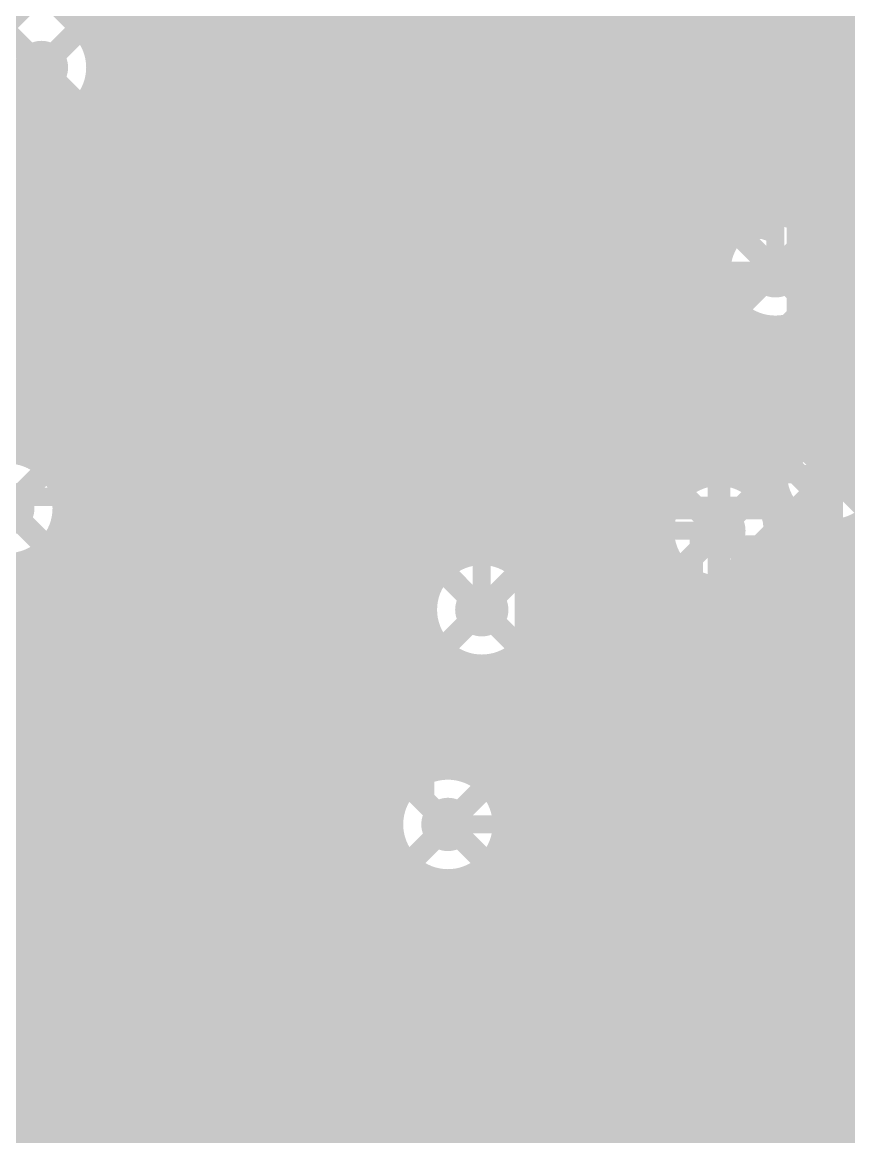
# Model space of a CAD drawing. Extents: x -11 to 221, y -93 to 178.
# Drawn here: x 156.12 to 165.42, y 64.56 to 77.09 of the extents above; entities that cross this region are included whole.
import ezdxf

# ---------------------------------------------------------------- set-up
doc = ezdxf.new("R2010")
doc.units = 0
doc.header["$MEASUREMENT"] = 0
doc.layers.get('0').update_dxf_attribs({"linetype": 'CONTINUOUS'})
for name, color, linetype in [('26-349-0_BOT', 7, 'CONTINUOUS'), ('26-349-0_DRD', 7, 'CONTINUOUS'), ('26-349-0_DRL', 2, 'CONTINUOUS'), ('26-349-0_IN1', 3, 'CONTINUOUS'), ('26-349-0_IN2', 5, 'CONTINUOUS'), ('26-349-0_SMT', 14, 'CONTINUOUS'), ('26-349-0_SPT', 9, 'CONTINUOUS'), ('26-349-0_SST', 12, 'CONTINUOUS'), ('26-349-0_TOP', 11, 'CONTINUOUS'), ('THRUHOLE_TAP', 15, 'CONTINUOUS')]:
    doc.layers.add(name, color=color, linetype=linetype)

# ---------------------------------------------------------------- blocks, each defined once
blk = doc.blocks.new('ROUND_78')
at = {"const_width": 0.29972}
blk.add_lwpolyline([(-0.14986, 0, 1), (0.14986, 0, 1)], format="xyb", close=True, dxfattribs=at)
blk = doc.blocks.new('ROUND_82')
at = {"const_width": 0.29972}
blk.add_lwpolyline([(-0.14986, 0, 1), (0.14986, 0, 1)], format="xyb", close=True, dxfattribs=at)
blk = doc.blocks.new('ROUND_102')
at = {"const_width": 0.10033}
blk.add_lwpolyline([(-0.050164, 0, 1), (0.050164, 0, 1)], format="xyb", close=True, dxfattribs=at)
blk = doc.blocks.new('RECTANGLE_3')
blk.add_solid([(0.4826, 0.4064), (0.4826, -0.4064), (-0.4826, 0.4064), (-0.4826, -0.4064)])
blk = doc.blocks.new('RECTANGLE_13')
blk.add_solid([(0.9017, 0.508), (0.9017, -0.508), (-0.9017, 0.508), (-0.9017, -0.508)])
blk = doc.blocks.new('OBLONG_23')
at = {"const_width": 0.2794}
blk.add_lwpolyline([(0.7493, 0), (-0.7493, 0)], dxfattribs=at)
at = {"const_width": 0.1397}
for points in [[(-0.81915, 0, 1), (-0.67945, 0, 1)], [(0.67945, 0, 1), (0.81915, 0, 1)]]:
    blk.add_lwpolyline(points, format="xyb", close=True, dxfattribs=at)
blk = doc.blocks.new('RECTANGLE_24')
blk.add_solid([(0.889, 0.1397), (0.889, -0.1397), (-0.889, 0.1397), (-0.889, -0.1397)])
blk = doc.blocks.new('OBLONG_65')
at = {"const_width": 0.2794}
blk.add_lwpolyline([(0, 0.7493), (0, -0.7493)], dxfattribs=at)
at = {"const_width": 0.1397}
for points in [[(-0.06985, 0.7493, 1), (0.06985, 0.7493, 1)], [(-0.06985, -0.7493, 1), (0.06985, -0.7493, 1)]]:
    blk.add_lwpolyline(points, format="xyb", close=True, dxfattribs=at)
blk = doc.blocks.new('ROUND_88')
at = {"const_width": 0.10033}
blk.add_lwpolyline([(-0.050164, 0, 1), (0.050164, 0, 1)], format="xyb", close=True, dxfattribs=at)

msp = doc.modelspace()

# ---------------------------------------------------------------- linework, layer by layer
at = {"layer": '26-349-0_BOT', "const_width": 0.2032}
for points in [[(156.337, 76.581), (148.463, 76.581), (145.161, 79.883), (104.14, 79.883), (103.886, 79.629), (94.615, 79.629)], [(166.8272, 76.6064), (160.1724, 76.6064), (159.385, 75.819), (149.225, 75.819)], [(166.116, 74.93), (148.971, 74.93)], [(149.479, 72.263), (149.987, 72.771), (159.893, 72.771), (161.417, 74.295), (164.592, 74.295)], [(166.37, 73.406), (166.243, 73.406), (165.989, 73.66), (161.417, 73.66), (160.02, 72.263), (152.527, 72.263), (152.4, 72.136)], [(165.227, 72.009), (162.052, 72.009), (161.798, 71.755), (156.08808, 71.755), (155.95854, 71.62546)], [(163.957, 71.374), (162.179, 71.374), (161.29, 70.485)], [(167.64, 69.85), (160.401, 69.85), (159.385, 70.866), (153.162, 70.866)], [(170.942, 69.85), (169.164, 68.072), (160.909, 68.072)]]:
    msp.add_lwpolyline(points, dxfattribs=at)
at = {"layer": '26-349-0_DRD', "const_width": 0.254}
for points in [[(157.607, 78.74), (155.067, 76.2)], [(157.607, 76.2), (155.067, 78.74)], [(157.607, 76.2), (157.607, 78.74)], [(157.607, 77.851), (155.067, 75.311)], [(157.607, 75.311), (155.067, 77.851)], [(157.607, 75.311), (157.607, 77.851)], [(160.274, 76.962), (160.274, 74.422)], [(162.814, 76.962), (160.274, 76.962)], [(162.814, 76.962), (160.274, 74.422)], [(162.814, 74.422), (160.274, 76.962)], [(162.814, 74.422), (162.814, 76.962)], [(155.067, 76.2), (157.607, 76.2)], [(164.846, 76.2), (164.846, 73.66)], [(167.386, 76.2), (164.846, 76.2)], [(167.386, 76.2), (164.846, 73.66)], [(167.386, 73.66), (164.846, 76.2)], [(163.322, 75.565), (163.322, 73.025)], [(165.862, 75.565), (163.322, 75.565)], [(165.862, 75.565), (163.322, 73.025)], [(165.862, 73.025), (163.322, 75.565)], [(155.067, 75.311), (157.607, 75.311)], [(165.1, 74.676), (165.1, 72.136)], [(167.64, 74.676), (165.1, 74.676)], [(167.64, 74.676), (165.1, 72.136)], [(167.64, 72.136), (165.1, 74.676)], [(160.274, 74.422), (162.814, 74.422)], [(162.687, 74.168), (162.687, 71.628)], [(165.227, 74.168), (162.687, 74.168)], [(165.227, 74.168), (162.687, 71.628)], [(165.227, 71.628), (162.687, 74.168)], [(162.687, 74.168), (162.687, 71.628)], [(165.227, 74.168), (162.687, 74.168)], [(165.227, 74.168), (162.687, 71.628)], [(165.227, 71.628), (162.687, 74.168)], [(165.227, 71.628), (165.227, 74.168)], [(165.227, 71.628), (165.227, 74.168)], [(164.846, 73.66), (167.386, 73.66)], [(163.957, 73.279), (163.957, 70.739)], [(166.497, 73.279), (163.957, 73.279)], [(166.497, 73.279), (163.957, 70.739)], [(166.497, 70.739), (163.957, 73.279)], [(163.322, 73.025), (165.862, 73.025)], [(157.22854, 72.89546), (154.68854, 72.89546)], [(157.22854, 72.89546), (154.68854, 70.35546)], [(157.22854, 70.35546), (154.68854, 72.89546)], [(157.22854, 70.35546), (157.22854, 72.89546)], [(162.687, 72.644), (162.687, 70.104)], [(165.227, 72.644), (162.687, 72.644)], [(165.227, 72.644), (162.687, 70.104)], [(165.227, 70.104), (162.687, 72.644)], [(165.227, 70.104), (165.227, 72.644)], [(165.1, 72.136), (167.64, 72.136)], [(160.02, 71.755), (160.02, 69.215)], [(162.56, 71.755), (160.02, 71.755)], [(162.56, 71.755), (160.02, 69.215)], [(162.56, 69.215), (160.02, 71.755)], [(162.56, 69.215), (162.56, 71.755)], [(162.687, 71.628), (165.227, 71.628)], [(162.687, 71.628), (165.227, 71.628)], [(163.957, 70.739), (166.497, 70.739)], [(162.4838, 70.4088), (162.4838, 67.8688)], [(165.0238, 70.4088), (162.4838, 70.4088)], [(165.0238, 70.4088), (162.4838, 67.8688)], [(165.0238, 67.8688), (162.4838, 70.4088)], [(162.4838, 70.4088), (162.4838, 67.8688)], [(165.0238, 70.4088), (162.4838, 70.4088)], [(165.0238, 70.4088), (162.4838, 67.8688)], [(165.0238, 67.8688), (162.4838, 70.4088)], [(165.0238, 67.8688), (165.0238, 70.4088)], [(165.0238, 67.8688), (165.0238, 70.4088)], [(154.68854, 70.35546), (157.22854, 70.35546)], [(162.687, 70.104), (165.227, 70.104)], [(159.639, 69.342), (159.639, 66.802)], [(162.179, 69.342), (159.639, 69.342)], [(162.179, 69.342), (159.639, 66.802)], [(162.179, 66.802), (159.639, 69.342)], [(162.179, 66.802), (162.179, 69.342)], [(160.02, 69.215), (162.56, 69.215)], [(156.845, 68.199), (156.845, 65.659)], [(159.385, 68.199), (156.845, 68.199)], [(159.385, 68.199), (156.845, 65.659)], [(159.385, 65.659), (156.845, 68.199)], [(159.385, 65.659), (159.385, 68.199)], [(162.4838, 67.8688), (165.0238, 67.8688)], [(162.4838, 67.8688), (165.0238, 67.8688)], [(159.639, 66.802), (162.179, 66.802)], [(163.83, 66.802), (163.83, 64.262)], [(166.37, 66.802), (163.83, 66.802)], [(166.37, 66.802), (163.83, 64.262)], [(166.37, 64.262), (163.83, 66.802)], [(163.83, 66.802), (163.83, 64.262)], [(166.37, 66.802), (163.83, 66.802)], [(166.37, 66.802), (163.83, 64.262)], [(166.37, 64.262), (163.83, 66.802)], [(156.845, 65.659), (159.385, 65.659)], [(158.3055, 65.3415), (155.7655, 65.3415)], [(158.3055, 65.3415), (155.7655, 62.8015)], [(158.3055, 62.8015), (155.7655, 65.3415)], [(158.3055, 62.8015), (158.3055, 65.3415)], [(158.242, 64.897), (158.242, 62.357)], [(160.782, 64.897), (158.242, 64.897)], [(160.782, 64.897), (158.242, 62.357)], [(160.782, 62.357), (158.242, 64.897)], [(160.782, 62.357), (160.782, 64.897)]]:
    msp.add_lwpolyline(points, dxfattribs=at)
at = {"layer": '26-349-0_IN1', "const_width": 0.254}
for points in [[(158.0388, 83.82), (158.0388, 65.024)], [(158.2674, 83.82), (158.2674, 65.024)], [(159.8676, 83.82), (159.8676, 65.024)], [(160.0962, 83.82), (160.0962, 65.024)], [(160.3248, 83.82), (160.3248, 68.51142)], [(160.5534, 83.82), (160.5534, 68.71208)], [(160.782, 83.82), (160.782, 71.01078)], [(161.0106, 83.82), (161.0106, 71.16064)], [(161.2392, 83.82), (161.2392, 71.21398)], [(161.4678, 83.82), (161.4678, 71.19366)], [(161.6964, 83.82), (161.6964, 71.09206)], [(161.925, 83.82), (161.925, 70.84822)], [(162.1536, 83.82), (162.1536, 65.024)], [(162.3822, 83.82), (162.3822, 65.024)], [(162.6108, 83.82), (162.6108, 65.024)], [(162.8394, 83.82), (162.8394, 65.024)], [(163.068, 83.82), (163.068, 69.3928)], [(163.2966, 83.82), (163.2966, 73.21296)], [(163.5252, 83.82), (163.5252, 73.48728)], [(163.7538, 83.82), (163.7538, 73.59904)], [(163.9824, 83.82), (163.9824, 74.69886)], [(164.211, 83.82), (164.211, 74.91984)], [(164.4396, 83.82), (164.4396, 75.01128)], [(164.6682, 83.82), (164.6682, 75.02144)], [(164.8968, 83.82), (164.8968, 74.96048)], [(164.973, 83.82), (164.973, 74.91984)], [(158.496, 79.26578), (158.496, 65.024)], [(159.639, 79.10322), (159.639, 65.024)], [(158.7246, 79.0194), (158.7246, 65.024)], [(159.4104, 78.95336), (159.4104, 65.024)], [(158.9532, 78.9178), (158.9532, 65.024)], [(159.1818, 78.90002), (159.1818, 65.024)], [(157.8102, 78.04658), (157.8102, 65.024)], [(157.5816, 77.84592), (157.5816, 65.024)], [(157.1244, 77.7621), (157.1244, 65.024)], [(157.353, 77.76464), (157.353, 65.024)], [(164.973, 77.1398), (156.98978, 77.1398)], [(164.973, 76.9112), (156.98978, 76.9112)], [(164.973, 76.6826), (157.0609, 76.6826)], [(164.973, 76.454), (157.05582, 76.454)], [(164.973, 76.2254), (156.97708, 76.2254)], [(156.8958, 76.10856), (156.8958, 65.024)], [(156.6672, 75.92822), (156.6672, 71.8058)], [(164.973, 75.9968), (156.77642, 75.9968)], [(156.21, 75.85964), (156.21, 72.31126)], [(156.4386, 75.8571), (156.4386, 72.17664)], [(164.973, 75.7682), (149.95398, 75.7682)], [(164.973, 75.5396), (149.90064, 75.5396)], [(164.973, 75.311), (149.75078, 75.311)], [(164.973, 75.0824), (149.68728, 75.0824)], [(164.11956, 74.8538), (149.69744, 74.8538)], [(163.93922, 74.6252), (149.91842, 74.6252)], [(163.8681, 74.3966), (150.11908, 74.3966)], [(163.87064, 74.168), (150.19782, 74.168)], [(163.95192, 73.9394), (150.2029, 73.9394)], [(163.9824, 73.89114), (163.9824, 73.62952)], [(164.15258, 73.7108), (150.13178, 73.7108)], [(164.211, 73.67016), (164.211, 73.5838)], [(164.973, 73.67016), (164.973, 72.6948)], [(164.4396, 73.57872), (164.4396, 73.44664)], [(164.6682, 73.56602), (164.6682, 73.06818)], [(164.8968, 73.62952), (164.8968, 72.66178)], [(163.51758, 73.4822), (150.13178, 73.4822)], [(164.973, 73.4822), (164.39642, 73.4822)], [(163.31692, 73.2536), (150.2029, 73.2536)], [(164.973, 73.2536), (164.59708, 73.2536)], [(163.23564, 73.025), (150.19782, 73.025)], [(164.973, 73.025), (164.67582, 73.025)], [(163.2331, 72.7964), (152.71496, 72.7964)], [(164.973, 72.7964), (164.6809, 72.7964)], [(164.6682, 72.72528), (164.6682, 72.48144)], [(163.30422, 72.5678), (152.98928, 72.5678)], [(163.2966, 72.58304), (163.2966, 71.68896)], [(164.75456, 72.5678), (164.60978, 72.5678)], [(163.48456, 72.3392), (156.11856, 72.3392)], [(163.5252, 72.30618), (163.5252, 71.96328)], [(164.57422, 72.3392), (164.42944, 72.3392)], [(164.4396, 72.34682), (164.4396, 71.92264)], [(163.7538, 72.19442), (163.7538, 72.07504)], [(163.9824, 72.16648), (163.9824, 72.10552)], [(164.211, 72.2122), (164.211, 72.0598)], [(164.5031, 72.1106), (156.50464, 72.1106)], [(163.43122, 71.882), (156.64434, 71.882)], [(164.50564, 71.882), (164.48278, 71.882)], [(163.28136, 71.6534), (156.69006, 71.6534)], [(163.22802, 71.4248), (156.66212, 71.4248)], [(156.6672, 71.44258), (156.6672, 65.024)], [(164.78758, 71.4248), (164.68598, 71.4248)], [(164.8968, 71.35622), (164.8968, 66.23304)], [(164.973, 71.3232), (164.973, 66.25082)], [(161.11728, 71.1962), (156.55036, 71.1962)], [(163.2458, 71.1962), (161.46018, 71.1962)], [(164.973, 71.1962), (164.66566, 71.1962)], [(164.6682, 71.20128), (164.6682, 66.12128)], [(156.4386, 71.07428), (156.4386, 65.024)], [(163.2966, 71.05904), (163.2966, 69.7103)], [(156.21, 70.93712), (156.21, 65.024)], [(160.73882, 70.9676), (156.27858, 70.9676)], [(163.3474, 70.9676), (161.83864, 70.9676)], [(164.973, 70.9676), (164.56406, 70.9676)], [(163.5252, 70.78218), (163.5252, 69.83222)], [(164.4396, 70.82282), (164.4396, 69.3928)], [(160.6042, 70.739), (153.88082, 70.739)], [(163.59378, 70.739), (161.9758, 70.739)], [(163.7538, 70.67042), (163.7538, 69.87032)], [(164.211, 70.6882), (164.211, 69.7103)], [(164.973, 70.739), (164.32022, 70.739)], [(163.9824, 70.64248), (163.9824, 69.83222)], [(160.55848, 70.5104), (153.80208, 70.5104)], [(164.973, 70.5104), (162.02152, 70.5104)], [(160.58642, 70.2818), (153.60142, 70.2818)], [(164.973, 70.2818), (161.99104, 70.2818)], [(160.69818, 70.0532), (148.463, 70.0532)], [(164.973, 70.0532), (161.87928, 70.0532)], [(161.925, 70.12178), (161.925, 65.024)], [(160.782, 69.95922), (160.782, 68.79082)], [(160.97504, 69.8246), (148.463, 69.8246)], [(161.0106, 69.80936), (161.0106, 68.7959)], [(163.4998, 69.8246), (161.60496, 69.8246)], [(161.6964, 69.8754), (161.6964, 65.024)], [(164.973, 69.8246), (164.0078, 69.8246)], [(161.2392, 69.75602), (161.2392, 68.72478)], [(161.4678, 69.7738), (161.4678, 68.54444)], [(163.1823, 69.596), (148.463, 69.596)], [(164.973, 69.596), (164.3253, 69.596)], [(163.05784, 69.3674), (148.463, 69.3674)], [(164.973, 69.3674), (164.44722, 69.3674)], [(163.02228, 69.1388), (148.463, 69.1388)], [(164.973, 69.1388), (164.48532, 69.1388)], [(163.05784, 68.9102), (148.463, 68.9102)], [(164.973, 68.9102), (164.44722, 68.9102)], [(163.068, 68.8848), (163.068, 65.024)], [(164.4396, 68.8848), (164.4396, 65.84696)], [(160.50514, 68.6816), (148.463, 68.6816)], [(163.1823, 68.6816), (161.31286, 68.6816)], [(164.973, 68.6816), (164.3253, 68.6816)], [(163.2966, 68.5673), (163.2966, 65.024)], [(164.211, 68.5673), (164.211, 65.024)], [(160.28416, 68.453), (148.463, 68.453)], [(163.4998, 68.453), (161.53384, 68.453)], [(163.5252, 68.44284), (163.5252, 65.024)], [(163.7538, 68.40728), (163.7538, 65.024)], [(163.9824, 68.44284), (163.9824, 65.024)], [(164.973, 68.453), (164.0078, 68.453)], [(160.19272, 68.2244), (152.51938, 68.2244)], [(164.973, 68.2244), (161.62528, 68.2244)], [(160.18002, 67.9958), (152.68448, 67.9958)], [(164.973, 67.9958), (161.63544, 67.9958)], [(160.24352, 67.7672), (152.74544, 67.7672)], [(164.973, 67.7672), (161.57448, 67.7672)], [(160.40862, 67.5386), (152.73528, 67.5386)], [(160.3248, 67.63258), (160.3248, 65.024)], [(164.973, 67.5386), (161.40938, 67.5386)], [(161.4678, 67.59956), (161.4678, 65.024)], [(160.5534, 67.43192), (160.5534, 65.024)], [(161.2392, 67.41922), (161.2392, 65.024)], [(164.973, 67.31), (152.64384, 67.31)], [(160.782, 67.35064), (160.782, 65.024)], [(161.0106, 67.3481), (161.0106, 65.024)], [(164.973, 67.0814), (152.42286, 67.0814)], [(164.973, 66.8528), (151.638, 66.8528)], [(164.973, 66.6242), (151.9555, 66.6242)], [(164.973, 66.3956), (152.07742, 66.3956)], [(164.73678, 66.167), (152.11552, 66.167)], [(164.4904, 65.9384), (152.07742, 65.9384)], [(164.3888, 65.7098), (151.9555, 65.7098)], [(164.37102, 65.4812), (151.638, 65.4812)], [(164.42436, 65.2526), (148.463, 65.2526)], [(164.4396, 65.21704), (164.4396, 65.024)], [(164.57422, 65.024), (148.463, 65.024)]]:
    msp.add_lwpolyline(points, dxfattribs=at)
for points in [[(156.91866, 77.0255, 0.1645932), (157.06906, 77.47)], [(157.06852, 76.581, 0.1645931), (156.91823, 77.02517)], [(155.60548, 76.581, 0.4142136), (156.337, 75.84948)], [(156.337, 75.84948, 0.4142136), (157.06852, 76.581)], [(164.592, 75.02652, 0.4142136), (163.86048, 74.295)], [(164.973, 74.91984, 0.1377521), (164.592, 75.02684)], [(163.86048, 74.295, 0.4142136), (164.592, 73.56348)], [(164.592, 73.56348, 0.1377513), (164.97283, 73.67043)], [(163.957, 73.62952, 0.4142136), (163.22548, 72.898)], [(164.68852, 72.898, 0.4142136), (163.957, 73.62952)], [(163.22548, 72.898, 0.4142136), (163.957, 72.16648)], [(163.957, 72.16648, 0.4142136), (164.68852, 72.898)], [(164.973, 72.6948, 0.3137501), (164.49548, 72.009)], [(156.69006, 71.62546, 0.4142136), (155.95854, 72.35698)], [(163.957, 72.10552, 0.4142136), (163.22548, 71.374)], [(164.51326, 71.84898, 0.2194371), (163.957, 72.10546)], [(164.49548, 72.009, 0.055194), (164.5132, 71.84897)], [(155.95854, 70.89394, 0.4142136), (156.69006, 71.62546)], [(164.67074, 71.53402, 0.1280292), (164.97295, 71.32307)], [(164.68852, 71.374, 0.0551935), (164.6708, 71.53403)], [(163.22548, 71.374, 0.4142136), (163.957, 70.64248)], [(163.957, 70.64248, 0.4142136), (164.68852, 71.374)], [(161.29, 71.21652, 0.4142136), (160.55848, 70.485)], [(162.02152, 70.485, 0.4142136), (161.29, 71.21652)], [(160.55848, 70.485, 0.4142136), (161.29, 69.75348)], [(161.29, 69.75348, 0.4142136), (162.02152, 70.485)], [(163.7538, 69.87032, 0.4142136), (163.02228, 69.1388)], [(163.7538, 69.87032, 0.4142136), (163.02228, 69.1388)], [(164.48532, 69.1388, 0.4142136), (163.7538, 69.87032)], [(164.48532, 69.1388, 0.4142136), (163.7538, 69.87032)], [(163.02228, 69.1388, 0.4142136), (163.7538, 68.40728)], [(163.02228, 69.1388, 0.4142136), (163.7538, 68.40728)], [(163.7538, 68.40728, 0.4142136), (164.48532, 69.1388)], [(163.7538, 68.40728, 0.4142136), (164.48532, 69.1388)], [(160.909, 68.80352, 0.4142136), (160.17748, 68.072)], [(161.64052, 68.072, 0.4142136), (160.909, 68.80352)], [(160.17748, 68.072, 0.4142136), (160.909, 67.34048)], [(160.909, 67.34048, 0.4142136), (161.64052, 68.072)], [(164.973, 66.25082, 0.3638746), (164.37102, 65.532)], [(164.973, 66.25082, 0.3638746), (164.37102, 65.532)], [(164.36848, 65.532, 0.1944463), (164.57392, 65.02371)], [(164.36848, 65.532, 0.1944463), (164.57392, 65.02371)]]:
    msp.add_lwpolyline(points, format="xyb", dxfattribs=at)
at = {"layer": '26-349-0_IN2', "const_width": 0.254}
for points in [[(162.5346, 112.141), (162.5346, 52.959)], [(162.7632, 112.141), (162.7632, 52.959)], [(162.9918, 112.141), (162.9918, 52.959)], [(163.2204, 112.141), (163.2204, 52.959)], [(163.449, 112.141), (163.449, 71.74484)], [(163.6776, 112.141), (163.6776, 71.93788)], [(165.2778, 99.7966), (165.2778, 72.63638)], [(165.5064, 99.62642), (165.5064, 75.08748)], [(162.306, 99.43592), (162.306, 52.959)], [(162.0774, 99.22002), (162.0774, 76.02728)], [(161.8488, 99.14636), (161.8488, 76.24318)], [(160.4772, 95.12554), (160.4772, 68.5292)], [(160.2486, 94.87408), (160.2486, 52.959)], [(160.02, 94.7166), (160.02, 63.99784)], [(161.6202, 93.50502), (161.6202, 76.31684)], [(160.7058, 93.3958), (160.7058, 70.72122)], [(160.9344, 93.27388), (160.9344, 75.84948)], [(161.163, 93.25102), (161.163, 76.19238)], [(161.3916, 93.31452), (161.3916, 76.3016)], [(158.4198, 88.82126), (158.4198, 67.48018)], [(157.9626, 88.65108), (157.9626, 67.5386)], [(158.1912, 88.6841), (158.1912, 67.55384)], [(165.0492, 82.56778), (165.0492, 74.7268)], [(163.9062, 82.5119), (163.9062, 72.00138)], [(159.7914, 82.1944), (159.7914, 64.19088)], [(164.1348, 82.26806), (164.1348, 74.7268)], [(164.3634, 82.1817), (164.3634, 74.88174)], [(164.592, 82.18678), (164.592, 74.92492)], [(164.8206, 82.2833), (164.8206, 74.88174)], [(158.6484, 79.2226), (158.6484, 67.26428)], [(158.877, 79.05242), (158.877, 52.959)], [(159.5628, 79.16926), (159.5628, 64.25438)], [(159.1056, 78.99908), (159.1056, 64.10706)], [(159.3342, 79.0321), (159.3342, 64.23152)], [(157.734, 78.11262), (157.734, 67.42938)], [(157.5054, 77.92212), (157.5054, 67.08648)], [(157.0482, 77.88148), (157.0482, 52.959)], [(157.2768, 77.85862), (157.2768, 52.959)], [(156.8196, 77.0636), (156.8196, 76.98486)], [(166.49192, 77.1398), (156.87294, 77.1398)], [(166.27602, 76.9112), (156.87294, 76.9112)], [(166.20236, 76.6826), (156.9593, 76.6826)], [(166.21506, 76.454), (156.95422, 76.454)], [(156.8196, 76.1746), (156.8196, 52.959)], [(161.20872, 76.2254), (156.8577, 76.2254)], [(166.32428, 76.2254), (161.87928, 76.2254)], [(156.10078, 75.9968), (149.82952, 75.9968)], [(156.1338, 75.9841), (156.1338, 72.22998)], [(156.3624, 75.95108), (156.3624, 72.10806)], [(160.99282, 75.9968), (156.57322, 75.9968)], [(156.591, 76.00442), (156.591, 52.959)], [(166.66718, 75.9968), (162.09518, 75.9968)], [(160.91916, 75.7682), (149.85238, 75.7682)], [(174.117, 75.7682), (162.16884, 75.7682)], [(160.93186, 75.5396), (149.78888, 75.5396)], [(165.95598, 75.5396), (162.1536, 75.5396)], [(160.9344, 75.53198), (160.9344, 71.0057)], [(161.04108, 75.311), (149.59584, 75.311)], [(165.61308, 75.311), (162.04438, 75.311)], [(162.0774, 75.35672), (162.0774, 52.959)], [(161.163, 75.18908), (161.163, 71.10222)], [(161.38398, 75.0824), (149.5806, 75.0824)], [(161.3916, 75.07986), (161.3916, 71.1073)], [(161.6202, 75.06716), (161.6202, 71.02094)], [(165.50386, 75.0824), (161.70148, 75.0824)], [(161.8488, 75.14082), (161.8488, 70.77456)], [(164.2999, 74.8538), (149.59584, 74.8538)], [(165.49116, 74.8538), (164.88156, 74.8538)], [(165.5064, 74.76998), (165.5064, 72.57288)], [(164.05606, 74.6252), (149.71522, 74.6252)], [(165.56482, 74.6252), (165.12794, 74.6252)], [(163.9697, 74.3966), (149.9997, 74.3966)], [(165.78072, 74.3966), (165.2143, 74.3966)], [(163.97478, 74.168), (150.09622, 74.168)], [(174.117, 74.168), (165.20922, 74.168)], [(164.0713, 73.9394), (150.1013, 73.9394)], [(166.03472, 73.9394), (165.1127, 73.9394)], [(164.1348, 73.86066), (164.1348, 71.97852)], [(165.0492, 73.86066), (165.0492, 72.61352)], [(164.35578, 73.7108), (150.01494, 73.7108)], [(164.3634, 73.70826), (164.3634, 71.85406)], [(164.592, 73.66508), (164.592, 56.72836)], [(164.8206, 73.70826), (164.8206, 72.48906)], [(165.81882, 73.7108), (164.82822, 73.7108)], [(165.74516, 73.4822), (150.01494, 73.4822)], [(165.75786, 73.2536), (150.1013, 73.2536)], [(165.86708, 73.025), (150.09622, 73.025)], [(166.20998, 72.7964), (149.9997, 72.7964)], [(164.9349, 72.5678), (152.8572, 72.5678)], [(174.117, 72.5678), (165.51656, 72.5678)], [(164.69106, 72.3392), (152.9969, 72.3392)], [(164.6047, 72.1106), (156.35986, 72.1106)], [(163.58362, 71.882), (156.53258, 71.882)], [(164.60978, 71.882), (164.32784, 71.882)], [(163.39312, 71.6534), (156.58846, 71.6534)], [(164.7063, 71.6534), (164.52088, 71.6534)], [(163.32962, 71.4248), (156.55544, 71.4248)], [(164.99078, 71.4248), (164.58438, 71.4248)], [(164.8206, 71.5264), (164.8206, 52.959)], [(165.0492, 71.40448), (165.0492, 52.959)], [(174.117, 71.4248), (165.46322, 71.4248)], [(165.5064, 71.44512), (165.5064, 52.959)], [(165.2778, 71.38162), (165.2778, 52.959)], [(163.35248, 71.1962), (156.41828, 71.1962)], [(174.117, 71.1962), (164.56152, 71.1962)], [(156.3624, 71.14286), (156.3624, 52.959)], [(160.8836, 70.9676), (154.25928, 70.9676)], [(156.1338, 71.02094), (156.1338, 52.959)], [(163.4744, 70.9676), (161.69386, 70.9676)], [(163.449, 71.00062), (163.449, 56.67502)], [(174.117, 70.9676), (164.43706, 70.9676)], [(163.6776, 70.81012), (163.6776, 56.9595)], [(164.3634, 70.8914), (164.3634, 56.97474)], [(160.71342, 70.739), (153.77922, 70.739)], [(174.117, 70.739), (161.86658, 70.739)], [(163.9062, 70.74662), (163.9062, 57.05602)], [(164.1348, 70.76948), (164.1348, 57.0611)], [(160.66008, 70.5104), (153.6827, 70.5104)], [(174.117, 70.5104), (161.91992, 70.5104)], [(160.6931, 70.2818), (153.39822, 70.2818)], [(167.18026, 70.2818), (161.8869, 70.2818)], [(160.7058, 70.24878), (160.7058, 68.6689)], [(161.8488, 70.1929), (161.8488, 52.959)], [(160.83026, 70.0532), (148.05152, 70.0532)], [(167.0431, 70.0532), (161.7472, 70.0532)], [(160.9344, 69.9643), (160.9344, 68.70192)], [(161.6202, 69.94906), (161.6202, 52.959)], [(167.01008, 69.8246), (147.92706, 69.8246)], [(161.163, 69.86778), (161.163, 68.64858)], [(161.3916, 69.8627), (161.3916, 68.47586)], [(167.06342, 69.596), (76.77658, 69.596)], [(167.2336, 69.3674), (81.61528, 69.3674)], [(174.117, 69.1388), (81.83118, 69.1388)], [(174.117, 68.9102), (81.90484, 68.9102)], [(160.74898, 68.6816), (81.8896, 68.6816)], [(174.117, 68.6816), (161.06648, 68.6816)], [(160.40608, 68.453), (81.78038, 68.453)], [(174.117, 68.453), (161.40938, 68.453)], [(160.29686, 68.2244), (152.35428, 68.2244)], [(174.117, 68.2244), (161.5186, 68.2244)], [(160.28416, 67.9958), (152.57018, 67.9958)], [(174.117, 67.9958), (161.53384, 67.9958)], [(160.35782, 67.7672), (152.64384, 67.7672)], [(161.3916, 67.6656), (161.3916, 52.959)], [(174.117, 67.7672), (161.46018, 67.7672)], [(157.95498, 67.5386), (152.6286, 67.5386)], [(160.57372, 67.5386), (158.27248, 67.5386)], [(160.4772, 67.61226), (160.4772, 52.959)], [(174.117, 67.5386), (161.24428, 67.5386)], [(160.7058, 67.4751), (160.7058, 52.959)], [(160.9344, 67.44208), (160.9344, 52.959)], [(161.163, 67.49542), (161.163, 52.959)], [(157.61208, 67.31), (152.51938, 67.31)], [(174.117, 67.31), (158.61538, 67.31)], [(157.50286, 67.0814), (152.17648, 67.0814)], [(174.117, 67.0814), (158.7246, 67.0814)], [(157.49016, 66.8528), (149.46884, 66.8528)], [(157.5054, 66.76898), (157.5054, 52.959)], [(174.117, 66.8528), (158.73984, 66.8528)], [(157.56382, 66.6242), (151.8158, 66.6242)], [(158.6484, 66.59372), (158.6484, 52.959)], [(174.117, 66.6242), (158.66618, 66.6242)], [(157.77972, 66.3956), (151.97074, 66.3956)], [(157.734, 66.42608), (157.734, 52.959)], [(174.117, 66.3956), (158.45028, 66.3956)], [(157.9626, 66.31686), (157.9626, 52.959)], [(158.1912, 66.30416), (158.1912, 52.959)], [(158.4198, 66.37782), (158.4198, 52.959)], [(174.117, 66.167), (152.01392, 66.167)], [(174.117, 65.9384), (151.97074, 65.9384)], [(174.117, 65.7098), (151.8158, 65.7098)], [(174.117, 65.4812), (140.18514, 65.4812)], [(167.2336, 65.2526), (140.29944, 65.2526)], [(167.06342, 65.024), (140.36802, 65.024)], [(167.01008, 64.7954), (140.39088, 64.7954)], [(167.0431, 64.5668), (140.37564, 64.5668)]]:
    msp.add_lwpolyline(points, dxfattribs=at)
for points in [[(156.78404, 77.0255, 0.198172), (156.96742, 77.47)], [(156.96692, 76.581, 0.198172), (156.78369, 77.02515)], [(155.70708, 76.581, 0.4142136), (156.337, 75.95108)], [(156.337, 75.95108, 0.4142136), (156.96692, 76.581)], [(161.544, 76.32192, 0.4142136), (160.91408, 75.692)], [(162.17392, 75.692, 0.4142136), (161.544, 76.32192)], [(160.91408, 75.692, 0.4142136), (161.544, 75.06208)], [(161.544, 75.06208, 0.4142136), (162.17392, 75.692)], [(166.116, 75.55992, 0.4142136), (165.48608, 74.93)], [(164.592, 74.92492, 0.4142136), (163.96208, 74.295)], [(165.22192, 74.295, 0.4142136), (164.592, 74.92492)], [(165.48608, 74.93, 0.4142136), (166.116, 74.30008)], [(163.96208, 74.295, 0.4142136), (164.592, 73.66508)], [(164.592, 73.66508, 0.4142136), (165.22192, 74.295)], [(165.227, 72.63892, 0.4142136), (164.59708, 72.009)], [(165.85692, 72.009, 0.4142136), (165.227, 72.63892)], [(156.58846, 71.62546, 0.4142136), (155.95854, 72.25538)], [(163.957, 72.00392, 0.4142136), (163.32708, 71.374)], [(164.58692, 71.374, 0.4142136), (163.957, 72.00392)], [(164.59708, 72.009, 0.4142136), (165.227, 71.37908)], [(165.227, 71.37908, 0.4142136), (165.85692, 72.009)], [(155.95854, 70.99554, 0.4142136), (156.58846, 71.62546)], [(163.32708, 71.374, 0.4142136), (163.957, 70.74408)], [(163.957, 70.74408, 0.4142136), (164.58692, 71.374)], [(161.29, 71.11492, 0.4142136), (160.66008, 70.485)], [(161.91992, 70.485, 0.4142136), (161.29, 71.11492)], [(160.66008, 70.485, 0.4142136), (161.29, 69.85508)], [(161.29, 69.85508, 0.4142136), (161.91992, 70.485)], [(160.909, 68.70192, 0.4142136), (160.27908, 68.072)], [(161.53892, 68.072, 0.4142136), (160.909, 68.70192)], [(160.27908, 68.072, 0.4142136), (160.909, 67.44208)], [(160.909, 67.44208, 0.4142136), (161.53892, 68.072)], [(158.115, 67.55892, 0.4142136), (157.48508, 66.929)], [(158.74492, 66.929, 0.4142136), (158.115, 67.55892)], [(157.48508, 66.929, 0.4142136), (158.115, 66.29908)], [(158.115, 66.29908, 0.4142136), (158.74492, 66.929)]]:
    msp.add_lwpolyline(points, format="xyb", dxfattribs=at)
at = {"layer": '26-349-0_SST', "const_width": 0.1524}
for points in [[(156.4513, 79.4512), (148.7043, 79.4512), (148.7043, 70.5612), (157.5943, 70.5612), (157.5943, 78.3082), (156.4513, 79.4512)], [(163.3855, 75.3745), (163.3855, 78.2955), (161.7472, 78.2955), (161.7472, 75.3745), (163.3855, 75.3745)], [(164.14242, 76.55306), (164.14242, 76.90866), (164.31006, 76.96708), (164.48024, 76.96708), (164.65042, 76.90866), (164.65042, 76.55306), (164.48024, 76.4921), (164.31006, 76.4921), (163.63442, 76.73086)], [(163.80206, 76.12888), (163.63442, 76.0095), (163.63442, 75.77328), (163.80206, 75.6539), (163.97224, 75.6539), (164.31006, 75.89266), (164.65042, 75.6539), (164.65042, 76.12888)], [(161.7345, 75.1205), (161.7345, 72.1995), (163.3728, 72.1995), (163.3728, 75.1205), (161.7345, 75.1205)], [(163.77158, 74.25436), (163.6014, 74.31532), (163.6014, 74.67092), (163.77158, 74.72934), (164.44976, 74.72934), (164.6174, 74.67092), (164.6174, 74.31532), (164.44976, 74.25436)], [(164.1094, 73.83272), (164.1094, 73.47712), (163.94176, 73.41616), (163.77158, 73.41616), (163.6014, 73.47712), (163.6014, 73.83272), (163.77158, 73.89114), (163.94176, 73.89114), (164.6174, 73.65492)], [(163.77158, 73.05294), (163.6014, 72.93356), (163.6014, 72.69734), (163.77158, 72.57796), (163.94176, 72.57796), (164.27958, 72.81672), (164.6174, 72.57796), (164.6174, 73.05294)], [(161.7345, 71.3105), (161.7345, 68.3895), (163.3728, 68.3895), (163.3728, 71.3105), (161.7345, 71.3105)], [(163.703, 71.247), (166.497, 71.247), (166.497, 65.913), (163.703, 65.913), (163.703, 71.247)], [(161.99358, 67.26936), (161.8234, 67.33032), (161.8234, 67.68592), (161.99358, 67.74434), (162.67176, 67.74434), (162.8394, 67.68592), (162.8394, 67.33032), (162.67176, 67.26936)], [(156.21, 67.6148), (156.21, 64.6938), (157.8483, 64.6938), (157.8483, 67.6148), (156.21, 67.6148)], [(162.3314, 66.84772), (162.3314, 66.49212), (162.16376, 66.43116), (161.99358, 66.43116), (161.8234, 66.49212), (161.8234, 66.84772), (161.99358, 66.90614), (162.16376, 66.90614), (162.8394, 66.66992)], [(162.3314, 66.00952), (162.3314, 65.65392), (162.16376, 65.59296), (161.99358, 65.59296), (161.8234, 65.65392), (161.8234, 66.00952), (161.99358, 66.06794), (162.16376, 66.06794), (162.8394, 65.83172)], [(164.4777, 64.99098), (164.31006, 65.0494), (164.31006, 65.405), (164.4777, 65.46596), (165.15588, 65.46596), (165.32606, 65.405), (165.32606, 65.0494), (165.15588, 64.99098)], [(164.81806, 64.5668), (164.81806, 64.2112), (164.64788, 64.15278), (164.4777, 64.15278), (164.31006, 64.2112), (164.31006, 64.5668), (164.4777, 64.62776), (164.64788, 64.62776), (165.32606, 64.389)]]:
    msp.add_lwpolyline(points, dxfattribs=at)
at = {"layer": '26-349-0_TOP'}
for points, const_width in [([(167.64, 104.2162), (167.4622, 104.2162), (166.624, 103.38054), (166.624, 88.77554), (166.243, 88.392), (166.243, 78.74), (165.227, 77.724), (165.227, 72.009)], 0.2032), ([(164.592, 74.295), (164.592, 77.851), (165.7604, 79.0194), (165.7604, 100.203)], 0.2032), ([(158.9405, 76.2381), (159.9311, 76.2381), (160.782, 77.089), (160.782, 92.964), (160.401, 93.345), (160.401, 94.1324), (161.163, 94.8944)], 0.2032), ([(158.9405, 75.73772), (160.06572, 75.73772), (161.29, 76.962), (161.29, 93.7006), (161.1122, 93.8784)], 0.2032), ([(164.465, 85.1662), (164.2872, 85.1662), (163.576, 84.455), (163.576, 74.422), (164.592, 73.406), (164.592, 72.009), (163.957, 71.374)], 0.2032), ([(158.9405, 75.23734), (160.20034, 75.23734), (162.5092, 77.5462), (162.56, 77.5462)], 0.2032), ([(158.9405, 77.23886), (156.99486, 77.23886), (156.337, 76.581)], 0.2032), ([(158.9405, 76.73848), (158.01848, 76.73848), (157.607, 76.327), (157.607, 70.612), (158.877, 69.342), (158.877, 63.373), (164.973, 57.277), (164.973, 55.118), (166.6748, 53.4162), (167.64, 53.4162)], 0.2032), ([(162.56, 76.1238), (161.9758, 76.1238), (161.544, 75.692)], 0.254), ([(162.56, 76.1238), (162.56, 74.3712)], 0.254), ([(158.9405, 74.73696), (162.19424, 74.73696), (162.56, 74.3712)], 0.254), ([(158.9405, 73.7362), (161.7726, 73.7362), (162.56, 72.9488)], 0.254), ([(162.56, 70.5612), (162.56, 70.993), (160.31718, 73.23582), (158.9405, 73.23582)], 0.2032), ([(163.957, 72.898), (163.9062, 72.9488), (162.56, 72.9488)], 0.381), ([(163.957, 72.898), (163.9062, 72.9488), (162.56, 72.9488)], 0.381), ([(161.29, 70.485), (161.29, 71.628), (160.18256, 72.73544), (158.9405, 72.73544)], 0.2032), ([(160.909, 68.072), (160.655, 68.326), (160.655, 71.628), (160.04794, 72.23506), (158.9405, 72.23506)], 0.2032), ([(158.9405, 71.73468), (159.91332, 71.73468), (160.147, 71.501), (160.147, 65.786), (167.4368, 58.4962), (167.64, 58.4962)], 0.2032), ([(159.512, 63.627), (159.512, 70.6755), (158.9405, 71.2343)], 0.2032), ([(162.56, 70.5612), (162.8648, 70.2564), (165.1, 70.2564)], 0.2032), ([(156.45892, 69.2531), (156.45892, 67.93992), (155.956, 67.437), (155.956, 65.659), (156.083, 65.532), (156.9466, 65.532), (157.0355, 65.4431)], 0.254), ([(156.9593, 69.2531), (156.9593, 66.9417), (157.0355, 66.8655)], 0.254), ([(162.56, 69.1388), (163.7538, 69.1388)], 0.381), ([(163.7538, 69.1388), (162.56, 69.1388)], 0.381), ([(158.115, 66.929), (157.099, 66.929), (157.0355, 66.8655)], 0.254), ([(165.1, 65.532), (165.1, 66.9036)], 0.381), ([(165.1, 66.9036), (165.1, 65.532)], 0.381), ([(157.0355, 64.0715), (157.0355, 65.4431)], 0.381)]:
    msp.add_lwpolyline(points, dxfattribs=dict(at, const_width=const_width))

# ---------------------------------------------------------------- block references
at = {"layer": '26-349-0_BOT'}
for name, p in [('ROUND_78', (156.337, 76.581)), ('ROUND_82', (161.544, 75.692)), ('ROUND_78', (164.592, 74.295)), ('ROUND_78', (163.957, 72.898)), ('ROUND_78', (165.227, 72.009)), ('ROUND_78', (155.95854, 71.62546)), ('ROUND_78', (163.957, 71.374)), ('ROUND_78', (161.29, 70.485)), ('ROUND_78', (163.7538, 69.1388)), ('ROUND_78', (160.909, 68.072)), ('ROUND_78', (158.115, 66.929)), ('ROUND_78', (165.1, 65.532))]:
    msp.add_blockref(name, p, dxfattribs=at)
at = {"layer": '26-349-0_DRL'}
for p in [(156.337, 76.581), (161.544, 75.692), (164.592, 74.295), (163.957, 72.898), (165.227, 72.009), (163.957, 71.374), (161.29, 70.485), (163.7538, 69.1388), (160.909, 68.072), (158.115, 66.929), (165.1, 65.532)]:
    msp.add_blockref('ROUND_102', p, dxfattribs=at)
at = {"layer": '26-349-0_IN1'}
for name, p in [('ROUND_82', (156.337, 76.581)), ('ROUND_82', (161.544, 75.692)), ('ROUND_82', (164.592, 74.295)), ('ROUND_78', (163.957, 72.898)), ('ROUND_82', (165.227, 72.009)), ('ROUND_82', (155.95854, 71.62546)), ('ROUND_78', (163.957, 71.374)), ('ROUND_78', (161.29, 70.485)), ('ROUND_78', (163.7538, 69.1388)), ('ROUND_82', (160.909, 68.072)), ('ROUND_78', (158.115, 66.929)), ('ROUND_78', (165.1, 65.532))]:
    msp.add_blockref(name, p, dxfattribs=at)
at = {"layer": '26-349-0_IN2'}
for name, p in [('ROUND_78', (156.337, 76.581)), ('ROUND_78', (161.544, 75.692)), ('ROUND_82', (164.592, 74.295)), ('ROUND_78', (163.957, 72.898)), ('ROUND_82', (165.227, 72.009)), ('ROUND_82', (155.95854, 71.62546)), ('ROUND_78', (163.957, 71.374)), ('ROUND_78', (161.29, 70.485)), ('ROUND_78', (163.7538, 69.1388)), ('ROUND_82', (160.909, 68.072)), ('ROUND_82', (158.115, 66.929)), ('ROUND_78', (165.1, 65.532))]:
    msp.add_blockref(name, p, dxfattribs=at)
at = {"layer": '26-349-0_SMT'}
for name, p in [('RECTANGLE_24', (158.9405, 76.73848)), ('RECTANGLE_3', (162.56, 76.1238)), ('OBLONG_23', (158.9405, 76.2381)), ('OBLONG_23', (158.9405, 75.73772)), ('OBLONG_23', (158.9405, 75.23734)), ('OBLONG_23', (158.9405, 74.73696)), ('RECTANGLE_3', (162.56, 74.3712)), ('OBLONG_23', (158.9405, 74.23658)), ('OBLONG_23', (158.9405, 73.7362)), ('OBLONG_23', (158.9405, 73.23582)), ('RECTANGLE_3', (162.56, 72.9488)), ('OBLONG_23', (158.9405, 72.73544)), ('OBLONG_23', (158.9405, 72.23506)), ('RECTANGLE_24', (158.9405, 71.73468)), ('OBLONG_23', (158.9405, 71.2343)), ('RECTANGLE_3', (162.56, 70.5612)), ('RECTANGLE_13', (165.1, 70.2564)), ('OBLONG_65', (156.45892, 69.2531)), ('OBLONG_65', (156.9593, 69.2531)), ('RECTANGLE_3', (162.56, 69.1388)), ('RECTANGLE_13', (165.1, 66.9036)), ('RECTANGLE_3', (157.0355, 66.8655)), ('RECTANGLE_3', (157.0355, 65.4431))]:
    msp.add_blockref(name, p, dxfattribs=at)
at = {"layer": '26-349-0_SPT'}
for name, p in [('RECTANGLE_24', (158.9405, 76.73848)), ('RECTANGLE_3', (162.56, 76.1238)), ('OBLONG_23', (158.9405, 76.2381)), ('OBLONG_23', (158.9405, 75.73772)), ('OBLONG_23', (158.9405, 75.23734)), ('OBLONG_23', (158.9405, 74.73696)), ('RECTANGLE_3', (162.56, 74.3712)), ('OBLONG_23', (158.9405, 74.23658)), ('OBLONG_23', (158.9405, 73.7362)), ('OBLONG_23', (158.9405, 73.23582)), ('RECTANGLE_3', (162.56, 72.9488)), ('OBLONG_23', (158.9405, 72.73544)), ('OBLONG_23', (158.9405, 72.23506)), ('RECTANGLE_24', (158.9405, 71.73468)), ('OBLONG_23', (158.9405, 71.2343)), ('RECTANGLE_3', (162.56, 70.5612)), ('RECTANGLE_13', (165.1, 70.2564)), ('OBLONG_65', (156.45892, 69.2531)), ('OBLONG_65', (156.9593, 69.2531)), ('RECTANGLE_3', (162.56, 69.1388)), ('RECTANGLE_13', (165.1, 66.9036)), ('RECTANGLE_3', (157.0355, 66.8655)), ('RECTANGLE_3', (157.0355, 65.4431))]:
    msp.add_blockref(name, p, dxfattribs=at)
at = {"layer": '26-349-0_TOP'}
for name, p in [('ROUND_78', (156.337, 76.581)), ('RECTANGLE_24', (158.9405, 76.73848)), ('RECTANGLE_3', (162.56, 76.1238)), ('OBLONG_23', (158.9405, 76.2381)), ('ROUND_78', (161.544, 75.692)), ('OBLONG_23', (158.9405, 75.73772)), ('OBLONG_23', (158.9405, 75.23734)), ('OBLONG_23', (158.9405, 74.73696)), ('RECTANGLE_3', (162.56, 74.3712)), ('ROUND_78', (164.592, 74.295)), ('OBLONG_23', (158.9405, 74.23658)), ('OBLONG_23', (158.9405, 73.7362)), ('OBLONG_23', (158.9405, 73.23582)), ('RECTANGLE_3', (162.56, 72.9488)), ('ROUND_78', (163.957, 72.898)), ('OBLONG_23', (158.9405, 72.73544)), ('OBLONG_23', (158.9405, 72.23506)), ('ROUND_78', (165.227, 72.009)), ('ROUND_78', (155.95854, 71.62546)), ('RECTANGLE_24', (158.9405, 71.73468)), ('ROUND_78', (163.957, 71.374)), ('OBLONG_23', (158.9405, 71.2343)), ('RECTANGLE_3', (162.56, 70.5612)), ('ROUND_78', (161.29, 70.485)), ('RECTANGLE_13', (165.1, 70.2564)), ('OBLONG_65', (156.45892, 69.2531)), ('OBLONG_65', (156.9593, 69.2531)), ('RECTANGLE_3', (162.56, 69.1388)), ('ROUND_78', (163.7538, 69.1388)), ('ROUND_78', (160.909, 68.072)), ('RECTANGLE_13', (165.1, 66.9036)), ('RECTANGLE_3', (157.0355, 66.8655)), ('ROUND_78', (158.115, 66.929)), ('RECTANGLE_3', (157.0355, 65.4431)), ('ROUND_78', (165.1, 65.532))]:
    msp.add_blockref(name, p, dxfattribs=at)
at = {"layer": 'THRUHOLE_TAP'}
for p in [(156.337, 76.581), (161.544, 75.692), (164.592, 74.295), (163.957, 72.898), (165.227, 72.009), (163.957, 71.374), (161.29, 70.485), (163.7538, 69.1388), (160.909, 68.072), (158.115, 66.929), (165.1, 65.532)]:
    msp.add_blockref('ROUND_88', p, dxfattribs=at)

doc.saveas('drawing.dxf')
